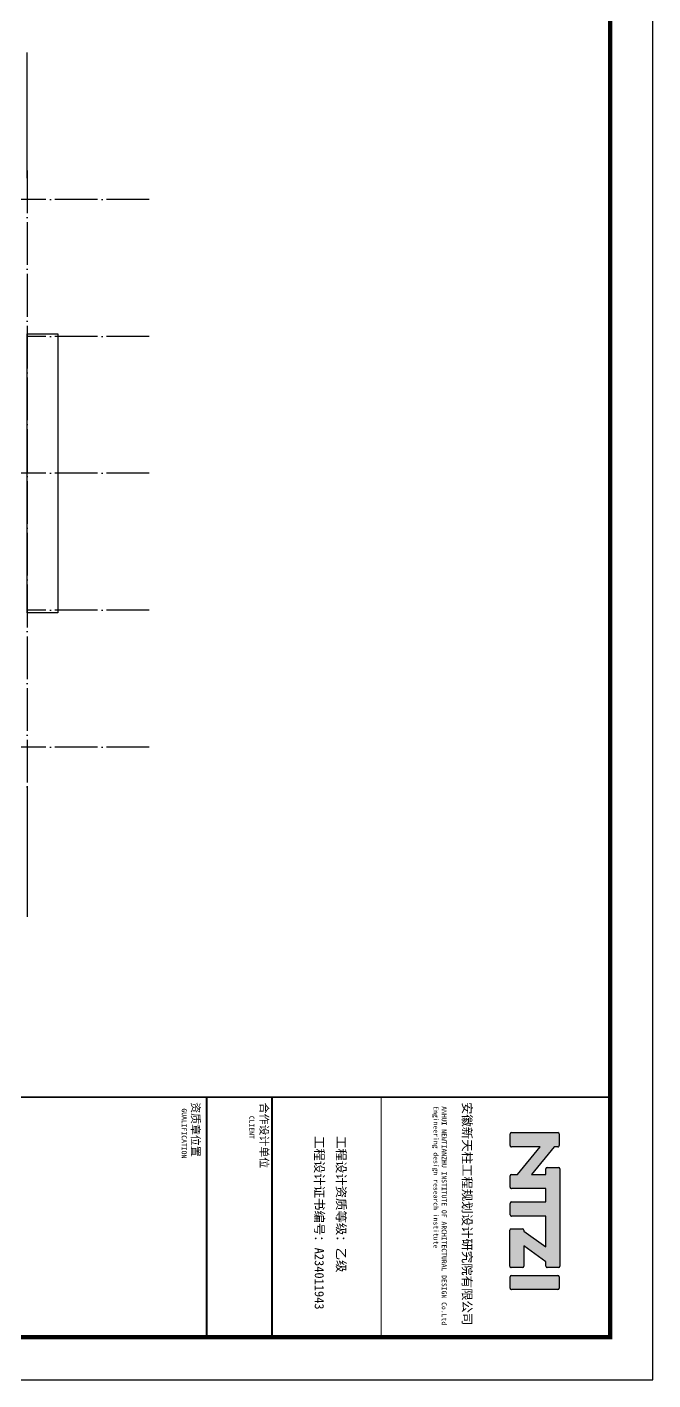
# Model space of a CAD drawing. Extents: x 40002367 to 40460080, y 192184 to 372766.
# Drawn here: x 40240877 to 40270137, y 253966 to 317209 of the extents above; entities that cross this region are included whole.
import ezdxf

# ---------------------------------------------------------------- set-up
doc = ezdxf.new("R2010")
doc.units = 0
doc.header["$LTSCALE"] = 1000
doc.header["$MEASUREMENT"] = 0
doc.linetypes.add('ACAD_ISO04W100', pattern=[30.5, 24, -3, 0.5, -3])
doc.linetypes.add('DOTE', pattern=[2.42, 2, -0.2, 0.02, -0.2])
doc.layers.get('0').update_dxf_attribs({"linetype": 'CONTINUOUS'})
for name, color, linetype in [('AXIS', 3, 'CONTINUOUS'), ('DOTE', 1, 'ACAD_ISO04W100'), ('PUB_TEXT', 7, 'CONTINUOUS'), ('PUB_TITLE', 4, 'CONTINUOUS')]:
    doc.layers.add(name, color=color, linetype=linetype)
doc.styles.add('TQ', font='')
doc.styles.get('TQ').set_extended_font_data('SimSun')

# ---------------------------------------------------------------- blocks, each defined once
blk = doc.blocks.new('tk0')
h = blk.add_hatch(color=256)
h.paths.add_polyline_path([(32852392, -1204546), (32853685, -1205603), (32853685, -1205878, 0.414214), (32853749, -1205942), (32854275, -1205942, 0.414214), (32854339, -1205878), (32854339, -1204280), (32854967, -1204280), (32854967, -1205875, 0.414214), (32855031, -1205939), (32855571, -1205939, 0.414214), (32855635, -1205875), (32855635, -1204280), (32857060, -1204280), (32856336, -1205302), (32856292, -1205302, 0.414214), (32856228, -1205366), (32856228, -1205892, 0.414214), (32856292, -1205956), (32857972, -1205956, 0.414214), (32858036, -1205892), (32858036, -1205362, 0.414214), (32857972, -1205298), (32857012, -1205298), (32857761, -1204270), (32857974, -1204270, 0.414214), (32858038, -1204206), (32858038, -1203685, 0.414214), (32857974, -1203621), (32853417, -1203621, 0.414214), (32853353, -1203685), (32853353, -1204218, 0.414214), (32853417, -1204282), (32853679, -1204282), (32853679, -1204939), (32852388, -1203885), (32852389, -1203708, 0.41489), (32852325, -1203644), (32851789, -1203644, 0.414214), (32851725, -1203708), (32851725, -1205882, 0.414214), (32851789, -1205946), (32852328, -1205946, 0.414214), (32852392, -1205882)])
h.paths.add_polyline_path([(32858400, -1205878, 0.414214), (32858464, -1205942), (32858999, -1205942, 0.414214), (32859063, -1205878), (32859063, -1203710, 0.414214), (32858999, -1203646), (32858464, -1203646, 0.414214), (32858400, -1203710)])
for p, q in [((32851725, -1205882), (32851725, -1203708)), ((32851789, -1203644), (32852325, -1203644)), ((32852389, -1203708), (32852388, -1203885)), ((32852388, -1203885), (32853679, -1204939)), ((32853353, -1204218), (32853353, -1203685)), ((32853417, -1203621), (32857974, -1203621)), ((32858038, -1203685), (32858038, -1204206)), ((32858400, -1205878), (32858400, -1203710)), ((32858464, -1203646), (32858999, -1203646)), ((32859063, -1203710), (32859063, -1205878)), ((32853685, -1205603), (32852392, -1204546)), ((32852392, -1204546), (32852392, -1205882)), ((32853679, -1204282), (32853417, -1204282)), ((32853679, -1204939), (32853679, -1204282)), ((32854967, -1204280), (32854339, -1204280)), ((32854339, -1204280), (32854339, -1205878)), ((32854967, -1205875), (32854967, -1204280)), ((32857060, -1204280), (32855635, -1204280)), ((32855635, -1204280), (32855635, -1205875)), ((32856336, -1205302), (32857060, -1204280)), ((32857761, -1204270), (32857012, -1205298)), ((32857974, -1204270), (32857761, -1204270)), ((32856228, -1205892), (32856228, -1205366)), ((32856292, -1205302), (32856336, -1205302)), ((32857012, -1205298), (32857972, -1205298)), ((32858036, -1205362), (32858036, -1205892)), ((32852328, -1205946), (32851789, -1205946)), ((32853685, -1205878), (32853685, -1205603)), ((32854275, -1205942), (32853749, -1205942)), ((32855571, -1205939), (32855031, -1205939)), ((32857972, -1205956), (32856292, -1205956)), ((32858999, -1205942), (32858464, -1205942))]:
    blk.add_line(p, q)
for centre, start, end in [((32851789, -1203708), 90, 180), ((32852325, -1203708), 359.86763, 90), ((32853417, -1203685), 90, 180), ((32857974, -1203685), 0, 90), ((32858464, -1203710), 90, 180), ((32858999, -1203710), 0, 90), ((32853417, -1204218), 180, 270), ((32857974, -1204206), 270, 0), ((32856292, -1205366), 90, 180), ((32857972, -1205362), 0, 90), ((32851789, -1205882), 180, 270), ((32852328, -1205882), 270, 0), ((32853749, -1205878), 180, 270), ((32854275, -1205878), 270, 0), ((32855031, -1205875), 180, 270), ((32855571, -1205875), 270, 0), ((32856292, -1205892), 180, 270), ((32857972, -1205892), 270, 0), ((32858464, -1205878), 180, 270), ((32858999, -1205878), 270, 0)]:
    blk.add_arc(centre, 64, start, end)
at = {"layer": 'PUB_TEXT'}
for q in [(32859815, -1201267), (32861287, -1202326)]:
    blk.add_line((32861287, -1201267), q, dxfattribs=at)
at = {"layer": 'PUB_TITLE'}
blk.add_line((32861287, -1201267), (32850067, -1201267), dxfattribs=at)
at = {"layer": 'PUB_TITLE', "lineweight": 40}
blk.add_line((32850062, -1220138), (32861282, -1220138), dxfattribs=at)
for points, const_width in [([(32850067, -1201267), (32850067, -1281267)], 85), ([(32850067, -1211977), (32861287, -1211977)], 51), ([(32850067, -1217077), (32861287, -1217077)], 85), ([(32850067, -1220137), (32861287, -1220137)], 85)]:
    blk.add_lwpolyline(points, dxfattribs=dict(at, const_width=const_width))
at = {"layer": 'PUB_TEXT', "char_height": 425, "attachment_point": 1, "style": 'TQ'}
for s, insert in [('安徽新天柱工程规划设计研究院有限公司 ', (32850295, -1207742)), ('工程设计资质等级：乙级 ', (32851887, -1213629)), ('工程设计证书编号：A234011943 ', (32851887, -1214649))]:
    blk.add_mtext(s, dxfattribs=dict(at, insert=insert))
at = {"layer": 'PUB_TEXT', "attachment_point": 1, "style": 'TQ'}
for s, insert, char_height, width in [('ANHUI NEWTIANZHU INSTITUTE OF ARCHITECTURAL DESIGN Co.Ltd\\PEngineering design research institute', (32850492, -1208912), 229.5, 10514.71), ('合作设计单位', (32850326, -1217257), 374, 3498.52), ('CLIENT', (32850938, -1217903), 229.5, 4799.1), ('资质章位置', (32850304, -1220460), 374, 4250), ('GUALIFICATION', (32850593, -1221066), 229.5, 5361.8)]:
    blk.add_mtext(s, dxfattribs=dict(at, insert=insert, char_height=char_height, width=width))

msp = doc.modelspace()

# ---------------------------------------------------------------- linework, layer by layer
msp.add_lwpolyline([(40240877.4, 289829.6), (40240877.4, 302869.6), (40242317.4, 302869.6), (40242317.4, 289829.6)], close=True)
at = {"layer": 'AXIS'}
for p, q in [((40240877.4, 310148.2), (40240877.4, 316021.4)), ((40240877.4, 281721), (40240877.4, 275611.5))]:
    msp.add_line(p, q, dxfattribs=at)
at = {"layer": 'DOTE', "linetype": 'DOTE'}
for p, q in [((40240877.4, 310506.7), (40240877.4, 281091.4)), ((40246589, 309149.6), (40207997.9, 309149.6)), ((40246589, 302749.6), (40240877.4, 302749.6)), ((40246589, 296349.6), (40207997.9, 296349.6)), ((40246589, 289949.6), (40240877.4, 289949.6)), ((40246589, 283549.6), (40207997.9, 283549.6))]:
    msp.add_line(p, q, dxfattribs=at)
at = {"layer": 'PUB_TITLE'}
msp.add_lwpolyline([(40186136.5, 372765.6), (40186136.5, 253965.6), (40270136.5, 253965.6), (40270136.5, 372765.6)], close=True, dxfattribs=at)
at = {"layer": 'PUB_TITLE', "const_width": 200}
msp.add_lwpolyline([(40188136.5, 367765.6), (40188136.5, 255965.6), (40268136.5, 255965.6), (40268136.5, 367765.6)], close=True, dxfattribs=at)

# ---------------------------------------------------------------- block references
at = {"rotation": 270}
msp.add_blockref('tk0', (41469403.9, 33117252.4), dxfattribs=at)

doc.saveas('drawing.dxf')
